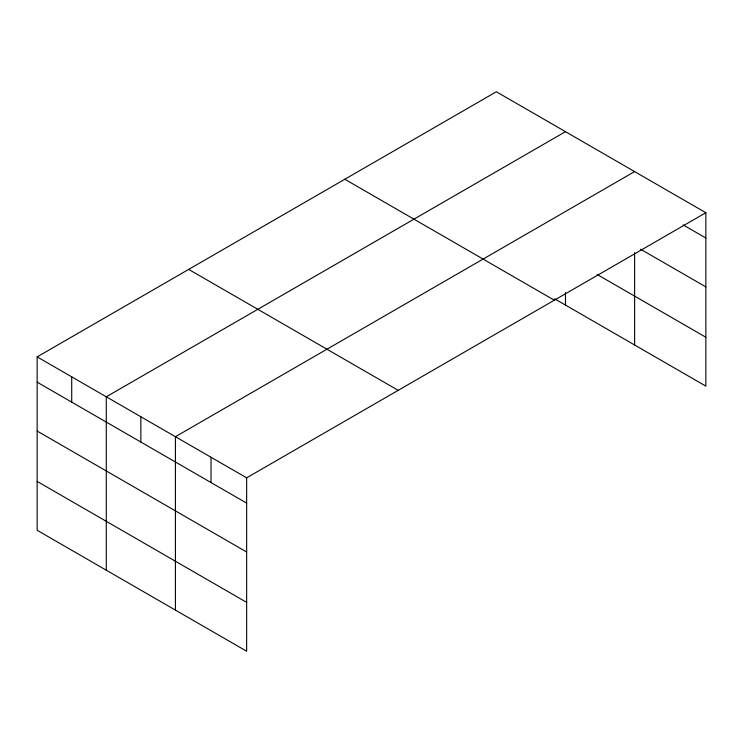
<?xml version="1.0" encoding="UTF-8"?>
<svg xmlns="http://www.w3.org/2000/svg" width="743" height="743" viewBox="0 0 743 743"><rect width="100%" height="100%" fill="white"/><g stroke="black" fill="none" stroke-linecap="round" stroke-linejoin="round"><path stroke-width="1.11" d="M705.85 212.721L496.352 91.77L37.15 356.881L37.15 530.279L246.648 651.23L246.648 477.833L705.85 212.721L705.85 386.119L554.622 298.807M565.479 131.678L106.286 396.799L106.286 570.197M634.615 171.596L175.422 436.708L175.422 610.114M683.096 224.869L705.85 238.011M640.559 249.184L705.85 286.882M597.084 274.446L705.85 337.248M344.808 179.249L554.315 300.209M188.685 269.393L398.192 390.344M37.15 356.881L246.648 477.833M37.15 382.171L246.648 503.122M37.15 431.042L246.648 552.003M37.15 481.399L246.648 602.359M634.615 252.629L634.615 344.993M565.479 292.575L565.479 305.076M211.04 457.27L211.04 482.56M140.854 416.758L140.854 442.039M71.718 376.84L71.718 402.13"/></g></svg>
